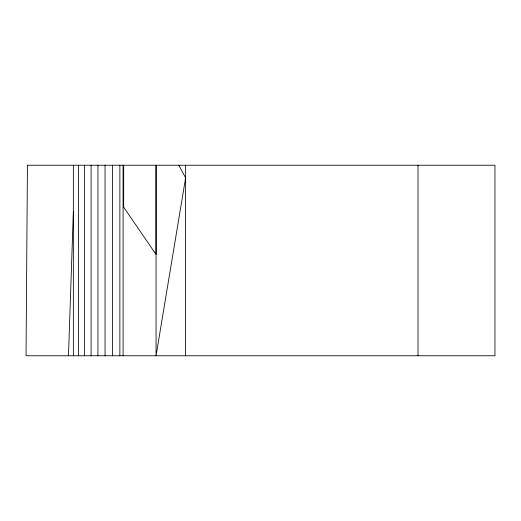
<?xml version="1.0" encoding="UTF-8"?>
<svg xmlns="http://www.w3.org/2000/svg" width="521" height="521" viewBox="0 0 521 521"><rect width="100%" height="100%" fill="white"/><g stroke="black" fill="none" stroke-linecap="round" stroke-linejoin="round"><path stroke-width="0.78" d="M123.64 207.117L123.64 165.242L123.64 207.117L156.053 254.463L156.053 165.242L156.053 355.758L185.613 177.85L178.794 165.242M68.485 355.758L73.363 211.422M418.011 165.242L418.011 355.758M185.613 165.242L185.613 355.758M123.08 165.242L123.08 355.758M119.869 165.242L119.869 355.758M112.393 165.242L112.393 355.758M105.053 165.242L105.053 355.758M97.935 165.242L97.935 355.758M91.097 165.242L91.097 355.758M84.61 165.242L84.61 355.758M78.534 165.242L78.534 355.758M73.363 165.242L73.363 355.758M27.431 165.242L26.05 355.758L494.95 355.758L494.95 165.242L27.431 165.242"/></g></svg>
